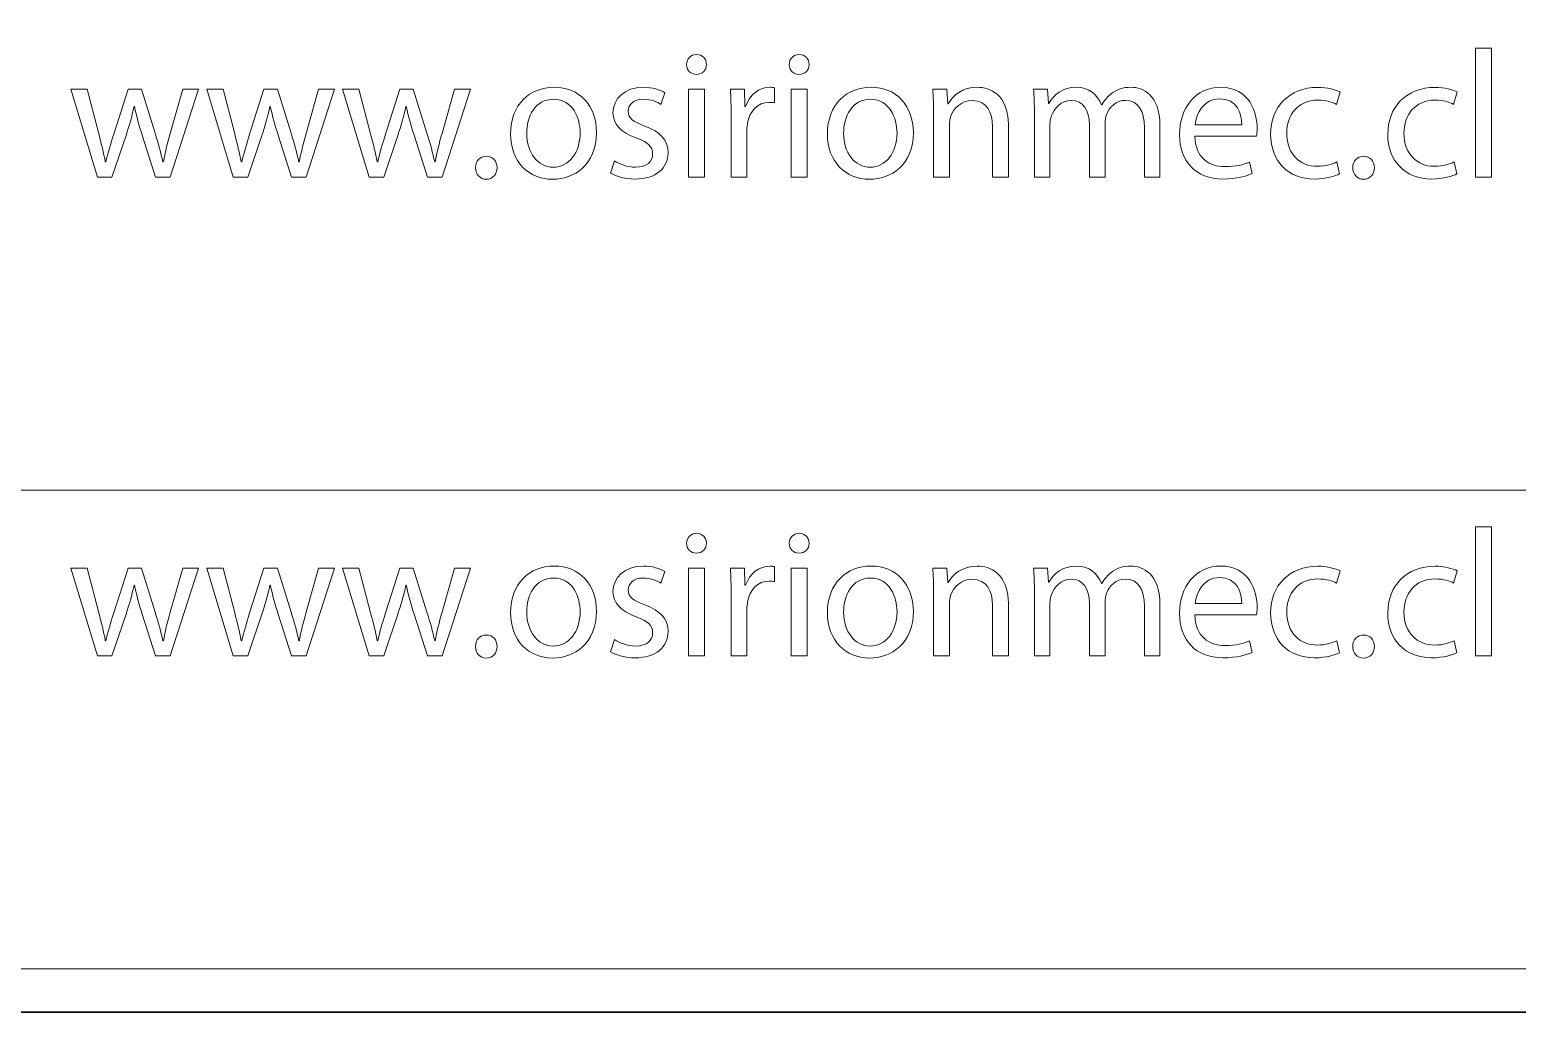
# Model space of a CAD drawing. Header units: inches. Extents: x 4400 to 4800, y 4100 to 4300.
# Drawn here: x 4729.27 to 4770.2, y 4100 to 4127.03 of the extents above; entities that cross this region are included whole.
import ezdxf

# ---------------------------------------------------------------- set-up
doc = ezdxf.new("R2010")
doc.units = ezdxf.units.IN
doc.header["$MEASUREMENT"] = 0
doc.layers.add('Capa 1', color=7, linetype='Continuous')

# ---------------------------------------------------------------- blocks, each defined once
blk = doc.blocks.new('block 60')
at = {"layer": 'Capa 1', "color": 1, "lineweight": 9, "true_color": 0xff0000}
for points in [[(4769.051, 4126.527), (4769.491, 4126.527), (4769.491, 4122.977), (4769.051, 4122.977), (4769.051, 4126.527)], [(4747.397, 4122.977), (4747.397, 4125.397), (4747.836, 4125.397), (4747.836, 4122.977), (4747.397, 4122.977)], [(4750.221, 4122.977), (4750.221, 4125.397), (4750.661, 4125.397), (4750.661, 4122.977), (4750.221, 4122.977)]]:
    blk.add_lwpolyline(points, dxfattribs=at)
for points, knots in [([(4747.887, 4126.077), (4747.891, 4125.927), (4747.781, 4125.807), (4747.606, 4125.807), (4747.451, 4125.807), (4747.342, 4125.927), (4747.342, 4126.077), (4747.342, 4126.232), (4747.457, 4126.352), (4747.616, 4126.352), (4747.781, 4126.352), (4747.887, 4126.232), (4747.887, 4126.077)], [0, 0, 0, 0, 1, 1, 1, 2, 2, 2, 3, 3, 3, 4, 4, 4, 4]), ([(4750.711, 4126.077), (4750.716, 4125.927), (4750.606, 4125.807), (4750.431, 4125.807), (4750.276, 4125.807), (4750.166, 4125.927), (4750.166, 4126.077), (4750.166, 4126.232), (4750.281, 4126.352), (4750.441, 4126.352), (4750.606, 4126.352), (4750.711, 4126.232), (4750.711, 4126.077)], [0, 0, 0, 0, 1, 1, 1, 2, 2, 2, 3, 3, 3, 4, 4, 4, 4]), ([(4744.862, 4124.207), (4744.862, 4123.312), (4744.242, 4122.921), (4743.657, 4122.921), (4743.001, 4122.921), (4742.496, 4123.402), (4742.496, 4124.167), (4742.496, 4124.977), (4743.026, 4125.452), (4743.697, 4125.452), (4744.392, 4125.452), (4744.862, 4124.947), (4744.862, 4124.207)], [0, 0, 0, 0, 1, 1, 1, 2, 2, 2, 3, 3, 3, 4, 4, 4, 4]), ([(4745.356, 4123.427), (4745.486, 4123.342), (4745.716, 4123.252), (4745.936, 4123.252), (4746.256, 4123.252), (4746.407, 4123.412), (4746.407, 4123.612), (4746.407, 4123.822), (4746.281, 4123.937), (4745.956, 4124.057), (4745.521, 4124.212), (4745.316, 4124.452), (4745.316, 4124.742), (4745.316, 4125.132), (4745.631, 4125.452), (4746.151, 4125.452), (4746.396, 4125.452), (4746.611, 4125.382), (4746.746, 4125.302), (4746.746, 4125.302), (4746.636, 4124.982), (4746.636, 4124.982), (4746.542, 4125.042), (4746.367, 4125.122), (4746.141, 4125.122), (4745.882, 4125.122), (4745.736, 4124.972), (4745.736, 4124.792), (4745.736, 4124.592), (4745.882, 4124.502), (4746.196, 4124.382), (4746.616, 4124.222), (4746.832, 4124.012), (4746.832, 4123.652), (4746.832, 4123.227), (4746.502, 4122.927), (4745.926, 4122.927), (4745.661, 4122.927), (4745.416, 4122.992), (4745.246, 4123.092), (4745.246, 4123.092), (4745.356, 4123.427), (4745.356, 4123.427)], [0, 0, 0, 0, 1, 1, 1, 2, 2, 2, 3, 3, 3, 4, 4, 4, 5, 5, 5, 6, 6, 6, 7, 7, 7, 8, 8, 8, 9, 9, 9, 10, 10, 10, 11, 11, 11, 12, 12, 12, 13, 13, 13, 14, 14, 14, 14]), ([(4748.567, 4124.642), (4748.567, 4124.927), (4748.561, 4125.172), (4748.547, 4125.397), (4748.547, 4125.397), (4748.931, 4125.397), (4748.931, 4125.397), (4748.931, 4125.397), (4748.946, 4124.922), (4748.946, 4124.922), (4748.946, 4124.922), (4748.966, 4124.922), (4748.966, 4124.922), (4749.077, 4125.247), (4749.342, 4125.452), (4749.637, 4125.452), (4749.686, 4125.452), (4749.721, 4125.447), (4749.761, 4125.437), (4749.761, 4125.437), (4749.761, 4125.022), (4749.761, 4125.022), (4749.717, 4125.032), (4749.672, 4125.037), (4749.611, 4125.037), (4749.301, 4125.037), (4749.081, 4124.802), (4749.021, 4124.472), (4749.012, 4124.412), (4749.001, 4124.342), (4749.001, 4124.267), (4749.001, 4124.267), (4749.001, 4122.977), (4749.001, 4122.977), (4749.001, 4122.977), (4748.567, 4122.977), (4748.567, 4122.977), (4748.567, 4122.977), (4748.567, 4124.642), (4748.567, 4124.642)], [0, 0, 0, 0, 1, 1, 1, 2, 2, 2, 3, 3, 3, 4, 4, 4, 5, 5, 5, 6, 6, 6, 7, 7, 7, 8, 8, 8, 9, 9, 9, 10, 10, 10, 11, 11, 11, 12, 12, 12, 13, 13, 13, 13]), ([(4753.581, 4124.207), (4753.581, 4123.312), (4752.961, 4122.921), (4752.376, 4122.921), (4751.721, 4122.921), (4751.216, 4123.402), (4751.216, 4124.167), (4751.216, 4124.977), (4751.746, 4125.452), (4752.416, 4125.452), (4753.111, 4125.452), (4753.581, 4124.947), (4753.581, 4124.207)], [0, 0, 0, 0, 1, 1, 1, 2, 2, 2, 3, 3, 3, 4, 4, 4, 4]), ([(4754.136, 4124.742), (4754.136, 4124.992), (4754.131, 4125.197), (4754.116, 4125.397), (4754.116, 4125.397), (4754.506, 4125.397), (4754.506, 4125.397), (4754.506, 4125.397), (4754.531, 4124.997), (4754.531, 4124.997), (4754.531, 4124.997), (4754.541, 4124.997), (4754.541, 4124.997), (4754.661, 4125.227), (4754.941, 4125.452), (4755.341, 4125.452), (4755.676, 4125.452), (4756.196, 4125.252), (4756.196, 4124.422), (4756.196, 4124.422), (4756.196, 4122.977), (4756.196, 4122.977), (4756.196, 4122.977), (4755.757, 4122.977), (4755.757, 4122.977), (4755.757, 4122.977), (4755.757, 4124.372), (4755.757, 4124.372), (4755.757, 4124.762), (4755.611, 4125.087), (4755.196, 4125.087), (4754.906, 4125.087), (4754.681, 4124.882), (4754.606, 4124.637), (4754.586, 4124.582), (4754.576, 4124.507), (4754.576, 4124.432), (4754.576, 4124.432), (4754.576, 4122.977), (4754.576, 4122.977), (4754.576, 4122.977), (4754.136, 4122.977), (4754.136, 4122.977), (4754.136, 4122.977), (4754.136, 4124.742), (4754.136, 4124.742)], [0, 0, 0, 0, 1, 1, 1, 2, 2, 2, 3, 3, 3, 4, 4, 4, 5, 5, 5, 6, 6, 6, 7, 7, 7, 8, 8, 8, 9, 9, 9, 10, 10, 10, 11, 11, 11, 12, 12, 12, 13, 13, 13, 14, 14, 14, 15, 15, 15, 15]), ([(4756.911, 4124.742), (4756.911, 4124.992), (4756.906, 4125.197), (4756.891, 4125.397), (4756.891, 4125.397), (4757.276, 4125.397), (4757.276, 4125.397), (4757.276, 4125.397), (4757.296, 4125.007), (4757.296, 4125.007), (4757.296, 4125.007), (4757.311, 4125.007), (4757.311, 4125.007), (4757.446, 4125.237), (4757.671, 4125.452), (4758.071, 4125.452), (4758.401, 4125.452), (4758.651, 4125.252), (4758.757, 4124.967), (4758.757, 4124.967), (4758.766, 4124.967), (4758.766, 4124.967), (4758.841, 4125.102), (4758.936, 4125.207), (4759.036, 4125.282), (4759.182, 4125.392), (4759.342, 4125.452), (4759.572, 4125.452), (4759.891, 4125.452), (4760.367, 4125.242), (4760.367, 4124.402), (4760.367, 4124.402), (4760.367, 4122.977), (4760.367, 4122.977), (4760.367, 4122.977), (4759.937, 4122.977), (4759.937, 4122.977), (4759.937, 4122.977), (4759.937, 4124.347), (4759.937, 4124.347), (4759.937, 4124.812), (4759.767, 4125.092), (4759.411, 4125.092), (4759.162, 4125.092), (4758.967, 4124.907), (4758.892, 4124.692), (4758.872, 4124.632), (4758.856, 4124.552), (4758.856, 4124.472), (4758.856, 4124.472), (4758.856, 4122.977), (4758.856, 4122.977), (4758.856, 4122.977), (4758.427, 4122.977), (4758.427, 4122.977), (4758.427, 4122.977), (4758.427, 4124.427), (4758.427, 4124.427), (4758.427, 4124.812), (4758.256, 4125.092), (4757.921, 4125.092), (4757.646, 4125.092), (4757.446, 4124.872), (4757.376, 4124.652), (4757.351, 4124.587), (4757.341, 4124.512), (4757.341, 4124.437), (4757.341, 4124.437), (4757.341, 4122.977), (4757.341, 4122.977), (4757.341, 4122.977), (4756.911, 4122.977), (4756.911, 4122.977), (4756.911, 4122.977), (4756.911, 4124.742), (4756.911, 4124.742)], [0, 0, 0, 0, 1, 1, 1, 2, 2, 2, 3, 3, 3, 4, 4, 4, 5, 5, 5, 6, 6, 6, 7, 7, 7, 8, 8, 8, 9, 9, 9, 10, 10, 10, 11, 11, 11, 12, 12, 12, 13, 13, 13, 14, 14, 14, 15, 15, 15, 16, 16, 16, 17, 17, 17, 18, 18, 18, 19, 19, 19, 20, 20, 20, 21, 21, 21, 22, 22, 22, 23, 23, 23, 24, 24, 24, 25, 25, 25, 25]), ([(4761.326, 4124.107), (4761.336, 4123.512), (4761.716, 4123.267), (4762.156, 4123.267), (4762.471, 4123.267), (4762.661, 4123.322), (4762.827, 4123.392), (4762.827, 4123.392), (4762.901, 4123.076), (4762.901, 4123.076), (4762.746, 4123.007), (4762.481, 4122.927), (4762.096, 4122.927), (4761.351, 4122.927), (4760.906, 4123.417), (4760.906, 4124.147), (4760.906, 4124.877), (4761.336, 4125.452), (4762.041, 4125.452), (4762.831, 4125.452), (4763.042, 4124.757), (4763.042, 4124.312), (4763.042, 4124.222), (4763.031, 4124.152), (4763.026, 4124.107), (4763.026, 4124.107), (4761.326, 4124.107), (4761.326, 4124.107)], [0, 0, 0, 0, 1, 1, 1, 2, 2, 2, 3, 3, 3, 4, 4, 4, 5, 5, 5, 6, 6, 6, 7, 7, 7, 8, 8, 8, 9, 9, 9, 9]), ([(4765.311, 4123.067), (4765.196, 4123.007), (4764.941, 4122.927), (4764.616, 4122.927), (4763.886, 4122.927), (4763.411, 4123.422), (4763.411, 4124.162), (4763.411, 4124.907), (4763.921, 4125.447), (4764.711, 4125.447), (4764.971, 4125.447), (4765.201, 4125.382), (4765.322, 4125.322), (4765.322, 4125.322), (4765.221, 4124.982), (4765.221, 4124.982), (4765.116, 4125.042), (4764.951, 4125.097), (4764.711, 4125.097), (4764.156, 4125.097), (4763.856, 4124.687), (4763.856, 4124.182), (4763.856, 4123.622), (4764.216, 4123.277), (4764.696, 4123.277), (4764.946, 4123.277), (4765.111, 4123.342), (4765.236, 4123.397), (4765.236, 4123.397), (4765.311, 4123.067), (4765.311, 4123.067)], [0, 0, 0, 0, 1, 1, 1, 2, 2, 2, 3, 3, 3, 4, 4, 4, 5, 5, 5, 6, 6, 6, 7, 7, 7, 8, 8, 8, 9, 9, 9, 10, 10, 10, 10]), ([(4768.536, 4123.067), (4768.421, 4123.007), (4768.166, 4122.927), (4767.841, 4122.927), (4767.111, 4122.927), (4766.636, 4123.422), (4766.636, 4124.162), (4766.636, 4124.907), (4767.146, 4125.447), (4767.936, 4125.447), (4768.196, 4125.447), (4768.426, 4125.382), (4768.546, 4125.322), (4768.546, 4125.322), (4768.446, 4124.982), (4768.446, 4124.982), (4768.341, 4125.042), (4768.176, 4125.097), (4767.936, 4125.097), (4767.381, 4125.097), (4767.081, 4124.687), (4767.081, 4124.182), (4767.081, 4123.622), (4767.441, 4123.277), (4767.921, 4123.277), (4768.171, 4123.277), (4768.336, 4123.342), (4768.461, 4123.397), (4768.461, 4123.397), (4768.536, 4123.067), (4768.536, 4123.067)], [0, 0, 0, 0, 1, 1, 1, 2, 2, 2, 3, 3, 3, 4, 4, 4, 5, 5, 5, 6, 6, 6, 7, 7, 7, 8, 8, 8, 9, 9, 9, 10, 10, 10, 10]), ([(4730.846, 4125.397), (4730.846, 4125.397), (4731.167, 4124.167), (4731.167, 4124.167), (4731.236, 4123.897), (4731.302, 4123.647), (4731.347, 4123.397), (4731.347, 4123.397), (4731.362, 4123.397), (4731.362, 4123.397), (4731.416, 4123.642), (4731.497, 4123.902), (4731.577, 4124.162), (4731.577, 4124.162), (4731.972, 4125.397), (4731.972, 4125.397), (4731.972, 4125.397), (4732.342, 4125.397), (4732.342, 4125.397), (4732.342, 4125.397), (4732.717, 4124.187), (4732.717, 4124.187), (4732.807, 4123.897), (4732.877, 4123.642), (4732.932, 4123.397), (4732.932, 4123.397), (4732.947, 4123.397), (4732.947, 4123.397), (4732.987, 4123.642), (4733.052, 4123.897), (4733.132, 4124.182), (4733.132, 4124.182), (4733.477, 4125.397), (4733.477, 4125.397), (4733.477, 4125.397), (4733.912, 4125.397), (4733.912, 4125.397), (4733.912, 4125.397), (4733.132, 4122.977), (4733.132, 4122.977), (4733.132, 4122.977), (4732.732, 4122.977), (4732.732, 4122.977), (4732.732, 4122.977), (4732.362, 4124.132), (4732.362, 4124.132), (4732.277, 4124.402), (4732.207, 4124.642), (4732.147, 4124.927), (4732.147, 4124.927), (4732.137, 4124.927), (4732.137, 4124.927), (4732.077, 4124.637), (4732.002, 4124.387), (4731.917, 4124.127), (4731.917, 4124.127), (4731.527, 4122.977), (4731.527, 4122.977), (4731.527, 4122.977), (4731.127, 4122.977), (4731.127, 4122.977), (4731.127, 4122.977), (4730.397, 4125.397), (4730.397, 4125.397), (4730.397, 4125.397), (4730.846, 4125.397), (4730.846, 4125.397)], [0, 0, 0, 0, 1, 1, 1, 2, 2, 2, 3, 3, 3, 4, 4, 4, 5, 5, 5, 6, 6, 6, 7, 7, 7, 8, 8, 8, 9, 9, 9, 10, 10, 10, 11, 11, 11, 12, 12, 12, 13, 13, 13, 14, 14, 14, 15, 15, 15, 16, 16, 16, 17, 17, 17, 18, 18, 18, 19, 19, 19, 20, 20, 20, 21, 21, 21, 22, 22, 22, 22]), ([(4734.586, 4125.397), (4734.586, 4125.397), (4734.907, 4124.167), (4734.907, 4124.167), (4734.976, 4123.897), (4735.042, 4123.647), (4735.087, 4123.397), (4735.087, 4123.397), (4735.102, 4123.397), (4735.102, 4123.397), (4735.156, 4123.642), (4735.237, 4123.902), (4735.317, 4124.162), (4735.317, 4124.162), (4735.712, 4125.397), (4735.712, 4125.397), (4735.712, 4125.397), (4736.082, 4125.397), (4736.082, 4125.397), (4736.082, 4125.397), (4736.457, 4124.187), (4736.457, 4124.187), (4736.547, 4123.897), (4736.617, 4123.642), (4736.672, 4123.397), (4736.672, 4123.397), (4736.687, 4123.397), (4736.687, 4123.397), (4736.727, 4123.642), (4736.792, 4123.897), (4736.872, 4124.182), (4736.872, 4124.182), (4737.217, 4125.397), (4737.217, 4125.397), (4737.217, 4125.397), (4737.652, 4125.397), (4737.652, 4125.397), (4737.652, 4125.397), (4736.872, 4122.977), (4736.872, 4122.977), (4736.872, 4122.977), (4736.472, 4122.977), (4736.472, 4122.977), (4736.472, 4122.977), (4736.102, 4124.132), (4736.102, 4124.132), (4736.017, 4124.402), (4735.947, 4124.642), (4735.887, 4124.927), (4735.887, 4124.927), (4735.877, 4124.927), (4735.877, 4124.927), (4735.817, 4124.637), (4735.742, 4124.387), (4735.657, 4124.127), (4735.657, 4124.127), (4735.267, 4122.977), (4735.267, 4122.977), (4735.267, 4122.977), (4734.867, 4122.977), (4734.867, 4122.977), (4734.867, 4122.977), (4734.137, 4125.397), (4734.137, 4125.397), (4734.137, 4125.397), (4734.586, 4125.397), (4734.586, 4125.397)], [0, 0, 0, 0, 1, 1, 1, 2, 2, 2, 3, 3, 3, 4, 4, 4, 5, 5, 5, 6, 6, 6, 7, 7, 7, 8, 8, 8, 9, 9, 9, 10, 10, 10, 11, 11, 11, 12, 12, 12, 13, 13, 13, 14, 14, 14, 15, 15, 15, 16, 16, 16, 17, 17, 17, 18, 18, 18, 19, 19, 19, 20, 20, 20, 21, 21, 21, 22, 22, 22, 22]), ([(4738.326, 4125.397), (4738.326, 4125.397), (4738.647, 4124.167), (4738.647, 4124.167), (4738.716, 4123.897), (4738.782, 4123.647), (4738.827, 4123.397), (4738.827, 4123.397), (4738.842, 4123.397), (4738.842, 4123.397), (4738.896, 4123.642), (4738.977, 4123.902), (4739.057, 4124.162), (4739.057, 4124.162), (4739.452, 4125.397), (4739.452, 4125.397), (4739.452, 4125.397), (4739.822, 4125.397), (4739.822, 4125.397), (4739.822, 4125.397), (4740.197, 4124.187), (4740.197, 4124.187), (4740.287, 4123.897), (4740.357, 4123.642), (4740.412, 4123.397), (4740.412, 4123.397), (4740.427, 4123.397), (4740.427, 4123.397), (4740.467, 4123.642), (4740.532, 4123.897), (4740.612, 4124.182), (4740.612, 4124.182), (4740.957, 4125.397), (4740.957, 4125.397), (4740.957, 4125.397), (4741.392, 4125.397), (4741.392, 4125.397), (4741.392, 4125.397), (4740.612, 4122.977), (4740.612, 4122.977), (4740.612, 4122.977), (4740.212, 4122.977), (4740.212, 4122.977), (4740.212, 4122.977), (4739.842, 4124.132), (4739.842, 4124.132), (4739.757, 4124.402), (4739.687, 4124.642), (4739.627, 4124.927), (4739.627, 4124.927), (4739.617, 4124.927), (4739.617, 4124.927), (4739.557, 4124.637), (4739.482, 4124.387), (4739.396, 4124.127), (4739.396, 4124.127), (4739.007, 4122.977), (4739.007, 4122.977), (4739.007, 4122.977), (4738.607, 4122.977), (4738.607, 4122.977), (4738.607, 4122.977), (4737.877, 4125.397), (4737.877, 4125.397), (4737.877, 4125.397), (4738.326, 4125.397), (4738.326, 4125.397)], [0, 0, 0, 0, 1, 1, 1, 2, 2, 2, 3, 3, 3, 4, 4, 4, 5, 5, 5, 6, 6, 6, 7, 7, 7, 8, 8, 8, 9, 9, 9, 10, 10, 10, 11, 11, 11, 12, 12, 12, 13, 13, 13, 14, 14, 14, 15, 15, 15, 16, 16, 16, 17, 17, 17, 18, 18, 18, 19, 19, 19, 20, 20, 20, 21, 21, 21, 22, 22, 22, 22]), ([(4742.942, 4124.182), (4742.942, 4123.652), (4743.247, 4123.252), (4743.677, 4123.252), (4744.097, 4123.252), (4744.412, 4123.647), (4744.412, 4124.192), (4744.412, 4124.602), (4744.207, 4125.122), (4743.686, 4125.122), (4743.167, 4125.122), (4742.942, 4124.642), (4742.942, 4124.182)], [0, 0, 0, 0, 1, 1, 1, 2, 2, 2, 3, 3, 3, 4, 4, 4, 4]), ([(4751.661, 4124.182), (4751.661, 4123.652), (4751.966, 4123.252), (4752.396, 4123.252), (4752.817, 4123.252), (4753.131, 4123.647), (4753.131, 4124.192), (4753.131, 4124.602), (4752.926, 4125.122), (4752.406, 4125.122), (4751.886, 4125.122), (4751.661, 4124.642), (4751.661, 4124.182)], [0, 0, 0, 0, 1, 1, 1, 2, 2, 2, 3, 3, 3, 4, 4, 4, 4]), ([(4762.616, 4124.422), (4762.621, 4124.702), (4762.501, 4125.137), (4762.006, 4125.137), (4761.561, 4125.137), (4761.366, 4124.727), (4761.331, 4124.422), (4761.331, 4124.422), (4762.616, 4124.422), (4762.616, 4124.422)], [0, 0, 0, 0, 1, 1, 1, 2, 2, 2, 3, 3, 3, 3]), ([(4741.532, 4123.237), (4741.532, 4123.422), (4741.656, 4123.552), (4741.831, 4123.552), (4742.007, 4123.552), (4742.126, 4123.422), (4742.126, 4123.237), (4742.126, 4123.057), (4742.011, 4122.921), (4741.827, 4122.921), (4741.652, 4122.921), (4741.532, 4123.057), (4741.532, 4123.237)], [0, 0, 0, 0, 1, 1, 1, 2, 2, 2, 3, 3, 3, 4, 4, 4, 4]), ([(4765.671, 4123.237), (4765.671, 4123.422), (4765.796, 4123.552), (4765.971, 4123.552), (4766.146, 4123.552), (4766.266, 4123.422), (4766.266, 4123.237), (4766.266, 4123.057), (4766.151, 4122.921), (4765.966, 4122.921), (4765.791, 4122.921), (4765.671, 4123.057), (4765.671, 4123.237)], [0, 0, 0, 0, 1, 1, 1, 2, 2, 2, 3, 3, 3, 4, 4, 4, 4])]:
    blk.add_open_spline(points, degree=3, knots=knots, dxfattribs=at)
blk = doc.blocks.new('block 61')
at = {"layer": 'Capa 1', "color": 1, "lineweight": 9, "true_color": 0xff0000}
for points in [[(4769.051, 4113.353), (4769.491, 4113.353), (4769.491, 4109.803), (4769.051, 4109.803), (4769.051, 4113.353)], [(4747.397, 4109.803), (4747.397, 4112.223), (4747.836, 4112.223), (4747.836, 4109.803), (4747.397, 4109.803)], [(4750.221, 4109.803), (4750.221, 4112.223), (4750.661, 4112.223), (4750.661, 4109.803), (4750.221, 4109.803)]]:
    blk.add_lwpolyline(points, dxfattribs=at)
for points, knots in [([(4747.887, 4112.903), (4747.891, 4112.753), (4747.781, 4112.633), (4747.606, 4112.633), (4747.451, 4112.633), (4747.342, 4112.753), (4747.342, 4112.903), (4747.342, 4113.058), (4747.457, 4113.178), (4747.616, 4113.178), (4747.781, 4113.178), (4747.887, 4113.058), (4747.887, 4112.903)], [0, 0, 0, 0, 1, 1, 1, 2, 2, 2, 3, 3, 3, 4, 4, 4, 4]), ([(4750.711, 4112.903), (4750.716, 4112.753), (4750.606, 4112.633), (4750.431, 4112.633), (4750.276, 4112.633), (4750.166, 4112.753), (4750.166, 4112.903), (4750.166, 4113.058), (4750.281, 4113.178), (4750.441, 4113.178), (4750.606, 4113.178), (4750.711, 4113.058), (4750.711, 4112.903)], [0, 0, 0, 0, 1, 1, 1, 2, 2, 2, 3, 3, 3, 4, 4, 4, 4]), ([(4730.846, 4112.223), (4730.846, 4112.223), (4731.167, 4110.993), (4731.167, 4110.993), (4731.236, 4110.723), (4731.302, 4110.473), (4731.347, 4110.223), (4731.347, 4110.223), (4731.362, 4110.223), (4731.362, 4110.223), (4731.416, 4110.468), (4731.497, 4110.728), (4731.577, 4110.988), (4731.577, 4110.988), (4731.972, 4112.223), (4731.972, 4112.223), (4731.972, 4112.223), (4732.342, 4112.223), (4732.342, 4112.223), (4732.342, 4112.223), (4732.717, 4111.013), (4732.717, 4111.013), (4732.807, 4110.723), (4732.877, 4110.468), (4732.932, 4110.223), (4732.932, 4110.223), (4732.947, 4110.223), (4732.947, 4110.223), (4732.987, 4110.468), (4733.052, 4110.723), (4733.132, 4111.008), (4733.132, 4111.008), (4733.477, 4112.223), (4733.477, 4112.223), (4733.477, 4112.223), (4733.912, 4112.223), (4733.912, 4112.223), (4733.912, 4112.223), (4733.132, 4109.803), (4733.132, 4109.803), (4733.132, 4109.803), (4732.732, 4109.803), (4732.732, 4109.803), (4732.732, 4109.803), (4732.362, 4110.958), (4732.362, 4110.958), (4732.277, 4111.228), (4732.207, 4111.468), (4732.147, 4111.753), (4732.147, 4111.753), (4732.137, 4111.753), (4732.137, 4111.753), (4732.077, 4111.463), (4732.002, 4111.213), (4731.917, 4110.953), (4731.917, 4110.953), (4731.527, 4109.803), (4731.527, 4109.803), (4731.527, 4109.803), (4731.127, 4109.803), (4731.127, 4109.803), (4731.127, 4109.803), (4730.397, 4112.223), (4730.397, 4112.223), (4730.397, 4112.223), (4730.846, 4112.223), (4730.846, 4112.223)], [0, 0, 0, 0, 1, 1, 1, 2, 2, 2, 3, 3, 3, 4, 4, 4, 5, 5, 5, 6, 6, 6, 7, 7, 7, 8, 8, 8, 9, 9, 9, 10, 10, 10, 11, 11, 11, 12, 12, 12, 13, 13, 13, 14, 14, 14, 15, 15, 15, 16, 16, 16, 17, 17, 17, 18, 18, 18, 19, 19, 19, 20, 20, 20, 21, 21, 21, 22, 22, 22, 22]), ([(4734.586, 4112.223), (4734.586, 4112.223), (4734.907, 4110.993), (4734.907, 4110.993), (4734.976, 4110.723), (4735.042, 4110.473), (4735.087, 4110.223), (4735.087, 4110.223), (4735.102, 4110.223), (4735.102, 4110.223), (4735.156, 4110.468), (4735.237, 4110.728), (4735.317, 4110.988), (4735.317, 4110.988), (4735.712, 4112.223), (4735.712, 4112.223), (4735.712, 4112.223), (4736.082, 4112.223), (4736.082, 4112.223), (4736.082, 4112.223), (4736.457, 4111.013), (4736.457, 4111.013), (4736.547, 4110.723), (4736.617, 4110.468), (4736.672, 4110.223), (4736.672, 4110.223), (4736.687, 4110.223), (4736.687, 4110.223), (4736.727, 4110.468), (4736.792, 4110.723), (4736.872, 4111.008), (4736.872, 4111.008), (4737.217, 4112.223), (4737.217, 4112.223), (4737.217, 4112.223), (4737.652, 4112.223), (4737.652, 4112.223), (4737.652, 4112.223), (4736.872, 4109.803), (4736.872, 4109.803), (4736.872, 4109.803), (4736.472, 4109.803), (4736.472, 4109.803), (4736.472, 4109.803), (4736.102, 4110.958), (4736.102, 4110.958), (4736.017, 4111.228), (4735.947, 4111.468), (4735.887, 4111.753), (4735.887, 4111.753), (4735.877, 4111.753), (4735.877, 4111.753), (4735.817, 4111.463), (4735.742, 4111.213), (4735.657, 4110.953), (4735.657, 4110.953), (4735.267, 4109.803), (4735.267, 4109.803), (4735.267, 4109.803), (4734.867, 4109.803), (4734.867, 4109.803), (4734.867, 4109.803), (4734.137, 4112.223), (4734.137, 4112.223), (4734.137, 4112.223), (4734.586, 4112.223), (4734.586, 4112.223)], [0, 0, 0, 0, 1, 1, 1, 2, 2, 2, 3, 3, 3, 4, 4, 4, 5, 5, 5, 6, 6, 6, 7, 7, 7, 8, 8, 8, 9, 9, 9, 10, 10, 10, 11, 11, 11, 12, 12, 12, 13, 13, 13, 14, 14, 14, 15, 15, 15, 16, 16, 16, 17, 17, 17, 18, 18, 18, 19, 19, 19, 20, 20, 20, 21, 21, 21, 22, 22, 22, 22]), ([(4738.326, 4112.223), (4738.326, 4112.223), (4738.647, 4110.993), (4738.647, 4110.993), (4738.716, 4110.723), (4738.782, 4110.473), (4738.827, 4110.223), (4738.827, 4110.223), (4738.842, 4110.223), (4738.842, 4110.223), (4738.896, 4110.468), (4738.977, 4110.728), (4739.057, 4110.988), (4739.057, 4110.988), (4739.452, 4112.223), (4739.452, 4112.223), (4739.452, 4112.223), (4739.822, 4112.223), (4739.822, 4112.223), (4739.822, 4112.223), (4740.197, 4111.013), (4740.197, 4111.013), (4740.287, 4110.723), (4740.357, 4110.468), (4740.412, 4110.223), (4740.412, 4110.223), (4740.427, 4110.223), (4740.427, 4110.223), (4740.467, 4110.468), (4740.532, 4110.723), (4740.612, 4111.008), (4740.612, 4111.008), (4740.957, 4112.223), (4740.957, 4112.223), (4740.957, 4112.223), (4741.392, 4112.223), (4741.392, 4112.223), (4741.392, 4112.223), (4740.612, 4109.803), (4740.612, 4109.803), (4740.612, 4109.803), (4740.212, 4109.803), (4740.212, 4109.803), (4740.212, 4109.803), (4739.842, 4110.958), (4739.842, 4110.958), (4739.757, 4111.228), (4739.687, 4111.468), (4739.627, 4111.753), (4739.627, 4111.753), (4739.617, 4111.753), (4739.617, 4111.753), (4739.557, 4111.463), (4739.482, 4111.213), (4739.396, 4110.953), (4739.396, 4110.953), (4739.007, 4109.803), (4739.007, 4109.803), (4739.007, 4109.803), (4738.607, 4109.803), (4738.607, 4109.803), (4738.607, 4109.803), (4737.877, 4112.223), (4737.877, 4112.223), (4737.877, 4112.223), (4738.326, 4112.223), (4738.326, 4112.223)], [0, 0, 0, 0, 1, 1, 1, 2, 2, 2, 3, 3, 3, 4, 4, 4, 5, 5, 5, 6, 6, 6, 7, 7, 7, 8, 8, 8, 9, 9, 9, 10, 10, 10, 11, 11, 11, 12, 12, 12, 13, 13, 13, 14, 14, 14, 15, 15, 15, 16, 16, 16, 17, 17, 17, 18, 18, 18, 19, 19, 19, 20, 20, 20, 21, 21, 21, 22, 22, 22, 22]), ([(4744.862, 4111.033), (4744.862, 4110.138), (4744.242, 4109.747), (4743.657, 4109.747), (4743.001, 4109.747), (4742.496, 4110.228), (4742.496, 4110.993), (4742.496, 4111.803), (4743.026, 4112.278), (4743.697, 4112.278), (4744.392, 4112.278), (4744.862, 4111.773), (4744.862, 4111.033)], [0, 0, 0, 0, 1, 1, 1, 2, 2, 2, 3, 3, 3, 4, 4, 4, 4]), ([(4742.942, 4111.008), (4742.942, 4110.478), (4743.247, 4110.077), (4743.677, 4110.077), (4744.097, 4110.077), (4744.412, 4110.473), (4744.412, 4111.018), (4744.412, 4111.428), (4744.207, 4111.948), (4743.686, 4111.948), (4743.167, 4111.948), (4742.942, 4111.468), (4742.942, 4111.008)], [0, 0, 0, 0, 1, 1, 1, 2, 2, 2, 3, 3, 3, 4, 4, 4, 4]), ([(4745.356, 4110.252), (4745.486, 4110.168), (4745.716, 4110.077), (4745.936, 4110.077), (4746.256, 4110.077), (4746.407, 4110.238), (4746.407, 4110.437), (4746.407, 4110.648), (4746.281, 4110.763), (4745.956, 4110.883), (4745.521, 4111.038), (4745.316, 4111.278), (4745.316, 4111.568), (4745.316, 4111.958), (4745.631, 4112.278), (4746.151, 4112.278), (4746.396, 4112.278), (4746.611, 4112.208), (4746.746, 4112.128), (4746.746, 4112.128), (4746.636, 4111.808), (4746.636, 4111.808), (4746.542, 4111.868), (4746.367, 4111.948), (4746.141, 4111.948), (4745.882, 4111.948), (4745.736, 4111.798), (4745.736, 4111.618), (4745.736, 4111.418), (4745.882, 4111.328), (4746.196, 4111.208), (4746.616, 4111.048), (4746.832, 4110.838), (4746.832, 4110.478), (4746.832, 4110.053), (4746.502, 4109.753), (4745.926, 4109.753), (4745.661, 4109.753), (4745.416, 4109.818), (4745.246, 4109.918), (4745.246, 4109.918), (4745.356, 4110.252), (4745.356, 4110.252)], [0, 0, 0, 0, 1, 1, 1, 2, 2, 2, 3, 3, 3, 4, 4, 4, 5, 5, 5, 6, 6, 6, 7, 7, 7, 8, 8, 8, 9, 9, 9, 10, 10, 10, 11, 11, 11, 12, 12, 12, 13, 13, 13, 14, 14, 14, 14]), ([(4748.567, 4111.468), (4748.567, 4111.753), (4748.561, 4111.998), (4748.547, 4112.223), (4748.547, 4112.223), (4748.931, 4112.223), (4748.931, 4112.223), (4748.931, 4112.223), (4748.946, 4111.748), (4748.946, 4111.748), (4748.946, 4111.748), (4748.966, 4111.748), (4748.966, 4111.748), (4749.077, 4112.073), (4749.342, 4112.278), (4749.637, 4112.278), (4749.686, 4112.278), (4749.721, 4112.273), (4749.761, 4112.263), (4749.761, 4112.263), (4749.761, 4111.848), (4749.761, 4111.848), (4749.717, 4111.858), (4749.672, 4111.863), (4749.611, 4111.863), (4749.301, 4111.863), (4749.081, 4111.628), (4749.021, 4111.298), (4749.012, 4111.238), (4749.001, 4111.168), (4749.001, 4111.093), (4749.001, 4111.093), (4749.001, 4109.803), (4749.001, 4109.803), (4749.001, 4109.803), (4748.567, 4109.803), (4748.567, 4109.803), (4748.567, 4109.803), (4748.567, 4111.468), (4748.567, 4111.468)], [0, 0, 0, 0, 1, 1, 1, 2, 2, 2, 3, 3, 3, 4, 4, 4, 5, 5, 5, 6, 6, 6, 7, 7, 7, 8, 8, 8, 9, 9, 9, 10, 10, 10, 11, 11, 11, 12, 12, 12, 13, 13, 13, 13]), ([(4753.581, 4111.033), (4753.581, 4110.138), (4752.961, 4109.747), (4752.376, 4109.747), (4751.721, 4109.747), (4751.216, 4110.228), (4751.216, 4110.993), (4751.216, 4111.803), (4751.746, 4112.278), (4752.416, 4112.278), (4753.111, 4112.278), (4753.581, 4111.773), (4753.581, 4111.033)], [0, 0, 0, 0, 1, 1, 1, 2, 2, 2, 3, 3, 3, 4, 4, 4, 4]), ([(4751.661, 4111.008), (4751.661, 4110.478), (4751.966, 4110.077), (4752.396, 4110.077), (4752.817, 4110.077), (4753.131, 4110.473), (4753.131, 4111.018), (4753.131, 4111.428), (4752.926, 4111.948), (4752.406, 4111.948), (4751.886, 4111.948), (4751.661, 4111.468), (4751.661, 4111.008)], [0, 0, 0, 0, 1, 1, 1, 2, 2, 2, 3, 3, 3, 4, 4, 4, 4]), ([(4754.136, 4111.568), (4754.136, 4111.818), (4754.131, 4112.023), (4754.116, 4112.223), (4754.116, 4112.223), (4754.506, 4112.223), (4754.506, 4112.223), (4754.506, 4112.223), (4754.531, 4111.823), (4754.531, 4111.823), (4754.531, 4111.823), (4754.541, 4111.823), (4754.541, 4111.823), (4754.661, 4112.053), (4754.941, 4112.278), (4755.341, 4112.278), (4755.676, 4112.278), (4756.196, 4112.078), (4756.196, 4111.248), (4756.196, 4111.248), (4756.196, 4109.803), (4756.196, 4109.803), (4756.196, 4109.803), (4755.757, 4109.803), (4755.757, 4109.803), (4755.757, 4109.803), (4755.757, 4111.198), (4755.757, 4111.198), (4755.757, 4111.588), (4755.611, 4111.913), (4755.196, 4111.913), (4754.906, 4111.913), (4754.681, 4111.708), (4754.606, 4111.463), (4754.586, 4111.408), (4754.576, 4111.333), (4754.576, 4111.258), (4754.576, 4111.258), (4754.576, 4109.803), (4754.576, 4109.803), (4754.576, 4109.803), (4754.136, 4109.803), (4754.136, 4109.803), (4754.136, 4109.803), (4754.136, 4111.568), (4754.136, 4111.568)], [0, 0, 0, 0, 1, 1, 1, 2, 2, 2, 3, 3, 3, 4, 4, 4, 5, 5, 5, 6, 6, 6, 7, 7, 7, 8, 8, 8, 9, 9, 9, 10, 10, 10, 11, 11, 11, 12, 12, 12, 13, 13, 13, 14, 14, 14, 15, 15, 15, 15]), ([(4756.911, 4111.568), (4756.911, 4111.818), (4756.906, 4112.023), (4756.891, 4112.223), (4756.891, 4112.223), (4757.276, 4112.223), (4757.276, 4112.223), (4757.276, 4112.223), (4757.296, 4111.833), (4757.296, 4111.833), (4757.296, 4111.833), (4757.311, 4111.833), (4757.311, 4111.833), (4757.446, 4112.063), (4757.671, 4112.278), (4758.071, 4112.278), (4758.401, 4112.278), (4758.651, 4112.078), (4758.757, 4111.793), (4758.757, 4111.793), (4758.766, 4111.793), (4758.766, 4111.793), (4758.841, 4111.928), (4758.936, 4112.033), (4759.036, 4112.108), (4759.182, 4112.218), (4759.342, 4112.278), (4759.572, 4112.278), (4759.891, 4112.278), (4760.367, 4112.068), (4760.367, 4111.228), (4760.367, 4111.228), (4760.367, 4109.803), (4760.367, 4109.803), (4760.367, 4109.803), (4759.937, 4109.803), (4759.937, 4109.803), (4759.937, 4109.803), (4759.937, 4111.173), (4759.937, 4111.173), (4759.937, 4111.638), (4759.767, 4111.918), (4759.411, 4111.918), (4759.162, 4111.918), (4758.967, 4111.733), (4758.892, 4111.518), (4758.872, 4111.458), (4758.856, 4111.378), (4758.856, 4111.298), (4758.856, 4111.298), (4758.856, 4109.803), (4758.856, 4109.803), (4758.856, 4109.803), (4758.427, 4109.803), (4758.427, 4109.803), (4758.427, 4109.803), (4758.427, 4111.253), (4758.427, 4111.253), (4758.427, 4111.638), (4758.256, 4111.918), (4757.921, 4111.918), (4757.646, 4111.918), (4757.446, 4111.698), (4757.376, 4111.478), (4757.351, 4111.413), (4757.341, 4111.338), (4757.341, 4111.263), (4757.341, 4111.263), (4757.341, 4109.803), (4757.341, 4109.803), (4757.341, 4109.803), (4756.911, 4109.803), (4756.911, 4109.803), (4756.911, 4109.803), (4756.911, 4111.568), (4756.911, 4111.568)], [0, 0, 0, 0, 1, 1, 1, 2, 2, 2, 3, 3, 3, 4, 4, 4, 5, 5, 5, 6, 6, 6, 7, 7, 7, 8, 8, 8, 9, 9, 9, 10, 10, 10, 11, 11, 11, 12, 12, 12, 13, 13, 13, 14, 14, 14, 15, 15, 15, 16, 16, 16, 17, 17, 17, 18, 18, 18, 19, 19, 19, 20, 20, 20, 21, 21, 21, 22, 22, 22, 23, 23, 23, 24, 24, 24, 25, 25, 25, 25]), ([(4761.326, 4110.933), (4761.336, 4110.338), (4761.716, 4110.093), (4762.156, 4110.093), (4762.471, 4110.093), (4762.661, 4110.148), (4762.827, 4110.218), (4762.827, 4110.218), (4762.901, 4109.902), (4762.901, 4109.902), (4762.746, 4109.833), (4762.481, 4109.753), (4762.096, 4109.753), (4761.351, 4109.753), (4760.906, 4110.242), (4760.906, 4110.973), (4760.906, 4111.703), (4761.336, 4112.278), (4762.041, 4112.278), (4762.831, 4112.278), (4763.042, 4111.583), (4763.042, 4111.138), (4763.042, 4111.048), (4763.031, 4110.978), (4763.026, 4110.933), (4763.026, 4110.933), (4761.326, 4110.933), (4761.326, 4110.933)], [0, 0, 0, 0, 1, 1, 1, 2, 2, 2, 3, 3, 3, 4, 4, 4, 5, 5, 5, 6, 6, 6, 7, 7, 7, 8, 8, 8, 9, 9, 9, 9]), ([(4762.616, 4111.248), (4762.621, 4111.528), (4762.501, 4111.963), (4762.006, 4111.963), (4761.561, 4111.963), (4761.366, 4111.553), (4761.331, 4111.248), (4761.331, 4111.248), (4762.616, 4111.248), (4762.616, 4111.248)], [0, 0, 0, 0, 1, 1, 1, 2, 2, 2, 3, 3, 3, 3]), ([(4765.311, 4109.892), (4765.196, 4109.833), (4764.941, 4109.753), (4764.616, 4109.753), (4763.886, 4109.753), (4763.411, 4110.248), (4763.411, 4110.988), (4763.411, 4111.733), (4763.921, 4112.273), (4764.711, 4112.273), (4764.971, 4112.273), (4765.201, 4112.208), (4765.322, 4112.148), (4765.322, 4112.148), (4765.221, 4111.808), (4765.221, 4111.808), (4765.116, 4111.868), (4764.951, 4111.923), (4764.711, 4111.923), (4764.156, 4111.923), (4763.856, 4111.513), (4763.856, 4111.008), (4763.856, 4110.448), (4764.216, 4110.103), (4764.696, 4110.103), (4764.946, 4110.103), (4765.111, 4110.168), (4765.236, 4110.223), (4765.236, 4110.223), (4765.311, 4109.892), (4765.311, 4109.892)], [0, 0, 0, 0, 1, 1, 1, 2, 2, 2, 3, 3, 3, 4, 4, 4, 5, 5, 5, 6, 6, 6, 7, 7, 7, 8, 8, 8, 9, 9, 9, 10, 10, 10, 10]), ([(4768.536, 4109.892), (4768.421, 4109.833), (4768.166, 4109.753), (4767.841, 4109.753), (4767.111, 4109.753), (4766.636, 4110.248), (4766.636, 4110.988), (4766.636, 4111.733), (4767.146, 4112.273), (4767.936, 4112.273), (4768.196, 4112.273), (4768.426, 4112.208), (4768.546, 4112.148), (4768.546, 4112.148), (4768.446, 4111.808), (4768.446, 4111.808), (4768.341, 4111.868), (4768.176, 4111.923), (4767.936, 4111.923), (4767.381, 4111.923), (4767.081, 4111.513), (4767.081, 4111.008), (4767.081, 4110.448), (4767.441, 4110.103), (4767.921, 4110.103), (4768.171, 4110.103), (4768.336, 4110.168), (4768.461, 4110.223), (4768.461, 4110.223), (4768.536, 4109.892), (4768.536, 4109.892)], [0, 0, 0, 0, 1, 1, 1, 2, 2, 2, 3, 3, 3, 4, 4, 4, 5, 5, 5, 6, 6, 6, 7, 7, 7, 8, 8, 8, 9, 9, 9, 10, 10, 10, 10]), ([(4741.532, 4110.063), (4741.532, 4110.248), (4741.656, 4110.378), (4741.831, 4110.378), (4742.007, 4110.378), (4742.126, 4110.248), (4742.126, 4110.063), (4742.126, 4109.882), (4742.011, 4109.747), (4741.827, 4109.747), (4741.652, 4109.747), (4741.532, 4109.882), (4741.532, 4110.063)], [0, 0, 0, 0, 1, 1, 1, 2, 2, 2, 3, 3, 3, 4, 4, 4, 4]), ([(4765.671, 4110.063), (4765.671, 4110.248), (4765.796, 4110.378), (4765.971, 4110.378), (4766.146, 4110.378), (4766.266, 4110.248), (4766.266, 4110.063), (4766.266, 4109.882), (4766.151, 4109.747), (4765.966, 4109.747), (4765.791, 4109.747), (4765.671, 4109.882), (4765.671, 4110.063)], [0, 0, 0, 0, 1, 1, 1, 2, 2, 2, 3, 3, 3, 4, 4, 4, 4])]:
    blk.add_open_spline(points, degree=3, knots=knots, dxfattribs=at)

msp = doc.modelspace()

# ---------------------------------------------------------------- linework, layer by layer
at = {"layer": 'Capa 1', "color": 7, "lineweight": 35, "true_color": 0xffffff}
msp.add_lwpolyline([(4800, 4100), (4400, 4100), (4400, 4300), (4800, 4300), (4800, 4100)], dxfattribs=at)
at = {"layer": 'Capa 1', "color": 7, "lineweight": 9, "true_color": 0xffffff}
msp.add_open_spline([(4748.999, 4114.367), (4748.999, 4114.367), (4706.305, 4114.367), (4706.305, 4114.367), (4703.237, 4114.367), (4700.667, 4112.195), (4700, 4109.28), (4700, 4109.28), (4700.001, 4109.28), (4700.001, 4109.28), (4700.001, 4109.28), (4709.793, 4109.28), (4709.793, 4109.28), (4709.793, 4109.28), (4709.793, 4109.28), (4709.793, 4109.28), (4709.793, 4109.556), (4710.017, 4109.78), (4710.293, 4109.78), (4710.57, 4109.78), (4710.793, 4109.556), (4710.793, 4109.28), (4710.793, 4109.004), (4710.57, 4108.78), (4710.334, 4108.78), (4710.334, 4108.78), (4710.334, 4106.78), (4710.334, 4106.78), (4710.57, 4106.78), (4710.793, 4106.556), (4710.793, 4106.28), (4710.793, 4106.004), (4710.57, 4105.78), (4710.293, 4105.78), (4710.017, 4105.78), (4709.793, 4106.004), (4709.793, 4106.28), (4709.793, 4106.28), (4700, 4106.28), (4700, 4106.28), (4700, 4106.28), (4700, 4106.28), (4700, 4106.28), (4700.667, 4103.365), (4703.237, 4101.193), (4706.305, 4101.193), (4706.305, 4101.193), (4748.999, 4101.193), (4748.999, 4101.193), (4748.999, 4101.193), (4791.694, 4101.193), (4791.694, 4101.193), (4794.762, 4101.193), (4797.332, 4103.365), (4797.999, 4106.28), (4797.999, 4106.28), (4797.999, 4106.28), (4797.999, 4106.28), (4797.999, 4106.28), (4788.204, 4106.28), (4788.204, 4106.28), (4788.204, 4106.004), (4787.98, 4105.78), (4787.704, 4105.78), (4787.427, 4105.78), (4787.204, 4106.004), (4787.204, 4106.28), (4787.204, 4106.556), (4787.427, 4106.78), (4787.674, 4106.81), (4787.674, 4106.81), (4787.674, 4108.81), (4787.674, 4108.81), (4787.427, 4108.78), (4787.204, 4109.004), (4787.204, 4109.28), (4787.204, 4109.556), (4787.427, 4109.78), (4787.704, 4109.78), (4787.98, 4109.78), (4788.204, 4109.556), (4788.204, 4109.28), (4788.204, 4109.28), (4788.204, 4109.28), (4788.204, 4109.28), (4788.204, 4109.28), (4797.998, 4109.28), (4797.998, 4109.28), (4797.998, 4109.28), (4797.999, 4109.28), (4797.999, 4109.28), (4797.332, 4112.195), (4794.762, 4114.367), (4791.694, 4114.367), (4791.694, 4114.367), (4748.999, 4114.367), (4748.999, 4114.367)], degree=3, knots=[0, 0, 0, 0, 1, 1, 1, 2, 2, 2, 3, 3, 3, 4, 4, 4, 5, 5, 5, 6, 6, 6, 7, 7, 7, 8, 8, 8, 9, 9, 9, 10, 10, 10, 11, 11, 11, 12, 12, 12, 13, 13, 13, 14, 14, 14, 15, 15, 15, 16, 16, 16, 17, 17, 17, 18, 18, 18, 19, 19, 19, 20, 20, 20, 21, 21, 21, 22, 22, 22, 23, 23, 23, 24, 24, 24, 25, 25, 25, 26, 26, 26, 27, 27, 27, 28, 28, 28, 29, 29, 29, 30, 30, 30, 31, 31, 31, 32, 32, 32, 32], dxfattribs=at)

# ---------------------------------------------------------------- block references
at = {"layer": 'Capa 1'}
for name in ['block 60', 'block 61']:
    msp.add_blockref(name, (0, 0), dxfattribs=at)

doc.saveas('drawing.dxf')
